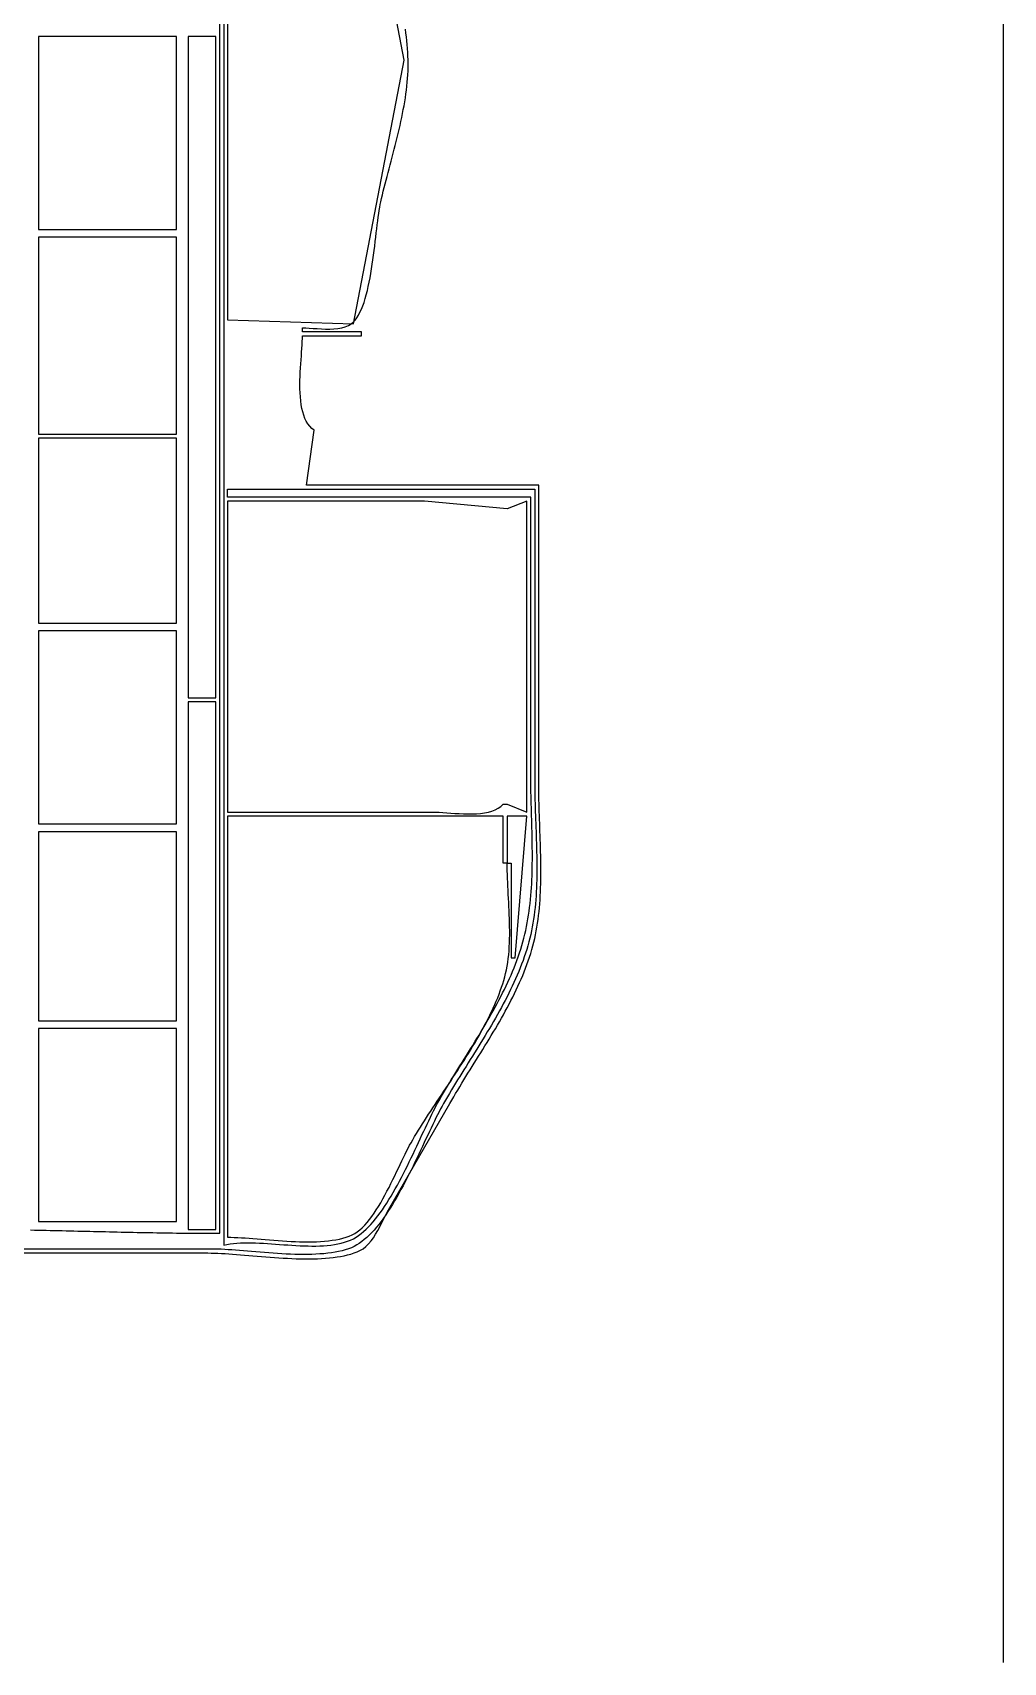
# Model space of a CAD drawing. Header units: metres. Extents: x 134 to 749, y 125 to 1181.
# Drawn here: x 502.5 to 749, y 125 to 539 of the extents above; entities that cross this region are included whole.
import ezdxf

# ---------------------------------------------------------------- set-up
doc = ezdxf.new("R2010")
doc.units = ezdxf.units.M

msp = doc.modelspace()

# ---------------------------------------------------------------- linework, layer by layer
for p, q in [((550, 234), (550, 1122)), ((551, 1125), (551, 231)), ((749, 315), (749, 969)), ((552, 599), (552, 466)), ((596.821, 532), (584, 599)), ((597.2803, 538.868), (597.1624, 539.8435)), ((597.3892, 537.8917), (597.2803, 538.868)), ((504, 538), (504, 489)), ((539, 538), (504, 538)), ((539, 489), (539, 538)), ((542, 538), (542, 370)), ((549, 538), (542, 538)), ((549, 370), (549, 538)), ((597.4889, 536.9148), (597.3892, 537.8917)), ((597.5792, 535.9372), (597.4889, 536.9148)), ((597.6597, 534.9589), (597.5792, 535.9372)), ((597.7301, 533.9798), (597.6597, 534.9589)), ((584, 465), (596.821, 532)), ((597.7901, 533), (597.7301, 533.9798)), ((597.8295, 532.0815), (597.7901, 533)), ((597.8167, 529.2672), (597.842, 530.2145)), ((597.8465, 531.1528), (597.8295, 532.0815)), ((597.842, 530.2145), (597.8465, 531.1528)), ((597.5262, 525.4), (597.6255, 526.3773)), ((597.6255, 526.3773), (597.7076, 527.348)), ((597.7076, 527.348), (597.7716, 528.3115)), ((597.7716, 528.3115), (597.8167, 529.2672)), ((596.9745, 521.4369), (597.1339, 522.4346)), ((597.1339, 522.4346), (597.2795, 523.428)), ((597.2795, 523.428), (597.4106, 524.4167)), ((597.4106, 524.4167), (597.5262, 525.4)), ((596.2175, 517.4163), (596.4229, 518.4247)), ((596.4229, 518.4247), (596.6182, 519.4314)), ((596.6182, 519.4314), (596.8023, 520.4356)), ((596.8023, 520.4356), (596.9745, 521.4369)), ((595.0676, 512.3686), (595.311, 513.3769)), ((595.311, 513.3769), (595.5486, 514.3864)), ((595.5486, 514.3864), (595.7794, 515.3966)), ((595.7794, 515.3966), (596.0027, 516.4067)), ((596.0027, 516.4067), (596.2175, 517.4163)), ((594.0529, 508.3599), (594.3109, 509.3572)), ((594.3109, 509.3572), (594.5667, 510.3582)), ((594.5667, 510.3582), (594.8192, 511.3622)), ((594.8192, 511.3622), (595.0676, 512.3686)), ((593.0145, 504.419), (593.2732, 505.3958)), ((593.2732, 505.3958), (593.5331, 506.3786)), ((593.5331, 506.3786), (593.7933, 507.3668)), ((593.7933, 507.3668), (594.0529, 508.3599)), ((592.0083, 500.5846), (592.2538, 501.5311)), ((592.2538, 501.5311), (592.5039, 502.4861)), ((592.5039, 502.4861), (592.7577, 503.4489)), ((592.7577, 503.4489), (593.0145, 504.419)), ((590.8811, 496), (591.0903, 496.8951)), ((591.0903, 496.8951), (591.3085, 497.8018)), ((591.3085, 497.8018), (591.5348, 498.7193)), ((591.5348, 498.7193), (591.7684, 499.6471)), ((591.7684, 499.6471), (592.0083, 500.5846)), ((590.2356, 492.1149), (590.3576, 493.0082)), ((590.3576, 493.0082), (590.4821, 493.8481)), ((590.4821, 493.8481), (590.6101, 494.6299)), ((590.6101, 494.6299), (590.7427, 495.3488)), ((590.7427, 495.3488), (590.8811, 496)), ((504, 489), (539, 489)), ((589.7501, 488.1056), (589.8732, 489.1638)), ((589.8732, 489.1638), (589.9944, 490.1879)), ((589.9944, 490.1879), (590.1149, 491.1733)), ((590.1149, 491.1733), (590.2356, 492.1149)), ((504, 487), (504, 437)), ((539, 487), (504, 487)), ((539, 437), (539, 487)), ((589.217, 483.629), (589.3585, 484.7751)), ((589.3585, 484.7751), (589.4938, 485.9064)), ((589.4938, 485.9064), (589.624, 487.0182)), ((589.624, 487.0182), (589.7501, 488.1056)), ((588.7443, 480.1503), (588.911, 481.3118)), ((588.911, 481.3118), (589.0682, 482.4729)), ((589.0682, 482.4729), (589.217, 483.629)), ((587.961, 475.5979), (588.1765, 476.7124)), ((588.1765, 476.7124), (588.3781, 477.8458)), ((588.3781, 477.8458), (588.567, 478.9934)), ((588.567, 478.9934), (588.7443, 480.1503)), ((586.9396, 471.426), (587.2211, 472.4165)), ((587.2211, 472.4165), (587.4844, 473.4451)), ((587.4844, 473.4451), (587.7307, 474.5072)), ((587.7307, 474.5072), (587.961, 475.5979)), ((585.2221, 467.216), (585.6106, 467.943)), ((585.6106, 467.943), (585.9755, 468.7323)), ((585.9755, 468.7323), (586.3179, 469.5792)), ((586.3179, 469.5792), (586.6389, 470.4787)), ((586.6389, 470.4787), (586.9396, 471.426)), ((552, 466), (584, 465)), ((571, 463), (571, 464)), ((571, 464), (571.8335, 463.9815)), ((571.8335, 463.9815), (572.7471, 463.9342)), ((572.7471, 463.9342), (573.7245, 463.8704)), ((573.7245, 463.8704), (574.7493, 463.8024)), ((574.7493, 463.8024), (575.8052, 463.7425)), ((575.8052, 463.7425), (576.8758, 463.7029)), ((576.8758, 463.7029), (577.9448, 463.696)), ((577.9448, 463.696), (578.996, 463.7339)), ((578.996, 463.7339), (580.0128, 463.8291)), ((580.0128, 463.8291), (580.9791, 463.9938)), ((580.9791, 463.9938), (581.8785, 464.2403)), ((581.8785, 464.2403), (582.6946, 464.5808)), ((582.6946, 464.5808), (583.4112, 465.0277)), ((583.4112, 465.0277), (583.9046, 465.4572)), ((583.9046, 465.4572), (584.3703, 465.9683)), ((584.3703, 465.9683), (584.8091, 466.5562)), ((584.8091, 466.5562), (585.2221, 467.216)), ((570.8587, 458.7729), (570.9154, 459.657)), ((570.9154, 459.657), (570.9601, 460.4933)), ((570.9601, 460.4933), (570.9894, 461.2761)), ((570.9894, 461.2761), (571, 462)), ((586, 463), (571, 463)), ((571, 462), (586, 462)), ((586, 462), (586, 463)), ((570.5791, 454.8683), (570.6501, 455.8885)), ((570.6501, 455.8885), (570.7227, 456.883)), ((570.7227, 456.883), (570.7933, 457.8463)), ((570.7933, 457.8463), (570.8587, 458.7729)), ((570.3771, 450.6419), (570.4085, 451.7092)), ((570.4085, 451.7092), (570.4549, 452.7731)), ((570.4549, 452.7731), (570.5129, 453.828)), ((570.5129, 453.828), (570.5791, 454.8683)), ((570.3641, 449.5768), (570.3771, 450.6419)), ((570.3728, 448.5193), (570.3641, 449.5768)), ((570.4066, 447.475), (570.3728, 448.5193)), ((570.4689, 446.4496), (570.4066, 447.475)), ((570.563, 445.4485), (570.4689, 446.4496)), ((570.6924, 444.4773), (570.563, 445.4485)), ((570.8605, 443.5416), (570.6924, 444.4773)), ((571.0705, 442.6469), (570.8605, 443.5416)), ((571.3259, 441.7988), (571.0705, 442.6469)), ((571.63, 441.0029), (571.3259, 441.7988)), ((571.9862, 440.2646), (571.63, 441.0029)), ((572.398, 439.5897), (571.9862, 440.2646)), ((572.8686, 438.9835), (572.398, 439.5897)), ((573.4015, 438.4518), (572.8686, 438.9835)), ((504, 437), (539, 437)), ((504, 436), (504, 389)), ((539, 436), (504, 436)), ((539, 389), (539, 436)), ((572, 424), (574, 438)), ((574, 438), (573.4015, 438.4518)), ((552, 421), (552, 423)), ((552, 423), (630, 423)), ((631, 424), (572, 424)), ((630, 423), (630, 348)), ((631, 348), (631, 424)), ((629, 421), (552, 421)), ((552, 420), (552, 341)), ((602, 420), (552, 420)), ((623, 418), (602, 420)), ((628, 420), (623, 418)), ((628, 341), (628, 420)), ((629, 350), (629, 421)), ((504, 389), (539, 389)), ((504, 387), (504, 338)), ((539, 387), (504, 387)), ((539, 338), (539, 387)), ((542, 370), (549, 370)), ((542, 369), (542, 235)), ((549, 369), (542, 369)), ((549, 235), (549, 369)), ((629.0027, 349.0197), (629, 350)), ((629.0106, 348.0355), (629.0027, 349.0197)), ((629.0231, 347.0474), (629.0106, 348.0355)), ((630, 348), (630.0034, 347.0302)), ((631.0034, 347.0317), (631, 348)), ((629.0396, 346.0557), (629.0231, 347.0474)), ((629.0596, 345.0606), (629.0396, 346.0557)), ((629.0824, 344.0625), (629.0596, 345.0606)), ((629.1075, 343.0614), (629.0824, 344.0625)), ((630.0034, 347.0302), (630.0132, 346.0545)), ((630.0132, 346.0545), (630.0289, 345.0731)), ((630.0289, 345.0731), (630.0495, 344.0865)), ((630.0495, 344.0865), (630.0746, 343.0949)), ((631.0132, 346.0574), (631.0034, 347.0317)), ((631.0287, 345.0774), (631.0132, 346.0574)), ((631.0493, 344.092), (631.0287, 345.0774)), ((631.0744, 343.1015), (631.0493, 344.092)), ((552, 341), (604, 341)), ((552, 340), (552, 233)), ((622, 340), (552, 340)), ((604, 341), (604.812, 340.9853)), ((604.812, 340.9853), (605.6939, 340.9458)), ((605.6939, 340.9458), (606.6362, 340.8882)), ((606.6362, 340.8882), (607.6289, 340.8193)), ((607.6289, 340.8193), (608.6626, 340.7457)), ((608.6626, 340.7457), (609.7274, 340.6742)), ((609.7274, 340.6742), (610.8137, 340.6116)), ((610.8137, 340.6116), (611.9119, 340.5645)), ((611.9119, 340.5645), (613.0122, 340.5397)), ((613.0122, 340.5397), (614.1048, 340.544)), ((614.1048, 340.544), (615.1803, 340.584)), ((615.1803, 340.584), (616.2288, 340.6665)), ((616.2288, 340.6665), (617.2406, 340.7983)), ((617.2406, 340.7983), (618.2062, 340.986)), ((618.2062, 340.986), (619.1157, 341.2365)), ((619.1157, 341.2365), (619.9595, 341.5564)), ((619.9595, 341.5564), (620.728, 341.9524)), ((620.728, 341.9524), (621.4113, 342.4314)), ((621.4113, 342.4314), (622, 343)), ((622, 343), (623, 343)), ((622, 328), (622, 340)), ((623, 343), (628, 341)), ((628, 340), (623, 340)), ((623, 340), (623, 328)), ((625, 304), (628, 340)), ((629.1343, 342.0577), (629.1075, 343.0614)), ((629.1622, 341.0516), (629.1343, 342.0577)), ((629.1908, 340.0434), (629.1622, 341.0516)), ((629.2193, 339.0332), (629.1908, 340.0434)), ((630.0746, 343.0949), (630.1035, 342.0988)), ((630.1035, 342.0988), (630.1354, 341.0984)), ((630.1354, 341.0984), (630.1696, 340.0941)), ((630.1696, 340.0941), (630.2057, 339.0863)), ((631.1033, 342.1064), (631.0744, 343.1015)), ((631.1354, 341.1069), (631.1033, 342.1064)), ((631.17, 340.1034), (631.1354, 341.1069)), ((631.2065, 339.0963), (631.17, 340.1034)), ((504, 338), (539, 338)), ((504, 336), (504, 288)), ((539, 336), (504, 336)), ((539, 288), (539, 336)), ((629.2473, 338.0213), (629.2193, 339.0332)), ((629.2741, 337.0079), (629.2473, 338.0213)), ((629.2992, 335.9933), (629.2741, 337.0079)), ((629.322, 334.9777), (629.2992, 335.9933)), ((630.2057, 339.0863), (630.2427, 338.0753)), ((630.2427, 338.0753), (630.2802, 337.0614)), ((630.2802, 337.0614), (630.3173, 336.0451)), ((630.3173, 336.0451), (630.3535, 335.0266)), ((631.2442, 338.0858), (631.2065, 339.0963)), ((631.2825, 337.0724), (631.2442, 338.0858)), ((631.3207, 336.0564), (631.2825, 337.0724)), ((631.3583, 335.0381), (631.3207, 336.0564)), ((629.342, 333.9614), (629.322, 334.9777)), ((629.3586, 332.9445), (629.342, 333.9614)), ((629.3711, 331.9274), (629.3586, 332.9445)), ((629.3791, 330.9102), (629.3711, 331.9274)), ((630.3535, 335.0266), (630.388, 334.0064)), ((630.388, 334.0064), (630.4202, 332.9847)), ((630.4202, 332.9847), (630.4495, 331.9619)), ((630.4495, 331.9619), (630.4751, 330.9384)), ((631.3945, 334.0178), (631.3583, 335.0381)), ((631.4287, 332.996), (631.3945, 334.0178)), ((631.4603, 331.9729), (631.4287, 332.996)), ((631.4886, 330.949), (631.4603, 331.9729)), ((623, 328), (622, 328)), ((623.0061, 327.0527), (623, 328)), ((623, 328), (624, 328)), ((624, 328), (624, 304)), ((629.3539, 326.8458), (629.3699, 327.8608)), ((629.3699, 327.8608), (629.379, 328.8767)), ((629.379, 328.8767), (629.3819, 329.8932)), ((629.3819, 329.8932), (629.3791, 330.9102)), ((630.4751, 330.9384), (630.4963, 329.9145)), ((630.4963, 329.9145), (630.5126, 328.8906)), ((630.5126, 328.8906), (630.5232, 327.867)), ((630.5232, 327.867), (630.5275, 326.8441)), ((631.513, 329.9244), (631.4886, 330.949)), ((631.5328, 328.8997), (631.513, 329.9244)), ((631.5474, 327.8751), (631.5328, 328.8997)), ((631.5562, 326.851), (631.5474, 327.8751)), ((623.0234, 326.0918), (623.0061, 327.0527)), ((623.0506, 325.1186), (623.0234, 326.0918)), ((623.086, 324.1341), (623.0506, 325.1186)), ((623.1283, 323.1394), (623.086, 324.1341)), ((623.1759, 322.1355), (623.1283, 323.1394)), ((629.2097, 322.7996), (629.2589, 323.8086)), ((629.2589, 323.8086), (629.2989, 324.8195)), ((629.2989, 324.8195), (629.3304, 325.8319)), ((629.3304, 325.8319), (629.3539, 326.8458)), ((630.4955, 323.7827), (630.4677, 322.7659)), ((630.5143, 324.8016), (630.4955, 323.7827)), ((630.5247, 325.8221), (630.5143, 324.8016)), ((630.5275, 326.8441), (630.5247, 325.8221)), ((631.5199, 322.7662), (631.541, 323.7849)), ((631.541, 323.7849), (631.5536, 324.8056)), ((631.5536, 324.8056), (631.5585, 325.8277)), ((631.5585, 325.8277), (631.5562, 326.851)), ((623.2273, 321.1238), (623.1759, 322.1355)), ((623.2812, 320.1051), (623.2273, 321.1238)), ((623.3359, 319.0807), (623.2812, 320.1051)), ((623.3901, 318.0516), (623.3359, 319.0807)), ((628.8066, 317.7905), (628.9101, 318.7867)), ((628.9101, 318.7867), (629.0016, 319.786)), ((629.0016, 319.786), (629.0817, 320.788)), ((629.0817, 320.788), (629.1508, 321.7926)), ((629.1508, 321.7926), (629.2097, 322.7996)), ((630.3234, 319.7315), (630.2528, 318.7264)), ((630.3824, 320.74), (630.3234, 319.7315)), ((630.4302, 321.7516), (630.3824, 320.74)), ((630.4677, 322.7659), (630.4302, 321.7516)), ((631.3384, 318.7166), (631.3996, 319.7245)), ((631.3996, 319.7245), (631.4499, 320.7356)), ((631.4499, 320.7356), (631.4897, 321.7496)), ((631.4897, 321.7496), (631.5199, 322.7662)), ((623.4422, 317.0191), (623.3901, 318.0516)), ((623.4908, 315.984), (623.4422, 317.0191)), ((623.5344, 314.9477), (623.4908, 315.984)), ((623.5715, 313.9112), (623.5344, 314.9477)), ((628.2612, 313.8407), (628.4184, 314.8224)), ((628.4184, 314.8224), (628.5614, 315.8081)), ((628.5614, 315.8081), (628.6906, 316.7976)), ((628.6906, 316.7976), (628.8066, 317.7905)), ((629.8397, 314.748), (629.7005, 313.7655)), ((629.9639, 315.7357), (629.8397, 314.748)), ((630.0737, 316.7282), (629.9639, 315.7357)), ((630.1698, 317.7252), (630.0737, 316.7282)), ((630.2528, 318.7264), (630.1698, 317.7252)), ((630.8446, 313.7378), (630.9705, 314.7244)), ((630.9705, 314.7244), (631.0822, 315.7159)), ((631.0822, 315.7159), (631.1803, 316.712)), ((631.1803, 316.712), (631.2655, 317.7123)), ((631.2655, 317.7123), (631.3384, 318.7166)), ((749, 125), (749, 315)), ((623.6006, 312.8756), (623.5715, 313.9112)), ((623.6203, 311.842), (623.6006, 312.8756)), ((623.629, 310.8115), (623.6203, 311.842)), ((623.6254, 309.7852), (623.629, 310.8115)), ((627.4779, 309.9582), (627.698, 310.9217)), ((627.698, 310.9217), (627.9016, 311.8901)), ((627.9016, 311.8901), (628.0891, 312.8632)), ((628.0891, 312.8632), (628.2612, 313.8407)), ((629.1855, 310.853), (628.9792, 309.8949)), ((629.374, 311.8177), (629.1855, 310.853)), ((629.5455, 312.7886), (629.374, 311.8177)), ((629.7005, 313.7655), (629.5455, 312.7886)), ((630.1858, 309.8482), (630.3751, 310.8115)), ((630.3751, 310.8115), (630.5475, 311.781)), ((630.5475, 311.781), (630.7038, 312.7566)), ((630.7038, 312.7566), (630.8446, 313.7378)), ((623.4572, 305.7448), (623.5253, 306.743)), ((623.5253, 306.743), (623.575, 307.7499)), ((623.575, 307.7499), (623.6079, 308.7643)), ((623.6079, 308.7643), (623.6254, 309.7852)), ((626.4226, 306.1452), (626.7124, 307.093)), ((626.7124, 307.093), (626.9852, 308.0445)), ((626.9852, 308.0445), (627.2407, 309)), ((627.2407, 309), (627.4779, 309.9582)), ((628.2449, 307.0493), (627.9617, 306.1021)), ((628.5108, 308), (628.2449, 307.0493)), ((628.7546, 308.9438), (628.5108, 308)), ((628.9792, 309.8949), (628.7546, 308.9438)), ((629.2455, 306.0515), (629.5108, 307)), ((629.5108, 307), (629.7543, 307.9421)), ((629.7543, 307.9421), (629.9791, 308.8916)), ((629.9791, 308.8916), (630.1858, 309.8482)), ((622.9724, 301.861), (623.1285, 302.8134)), ((623.1285, 302.8134), (623.2603, 303.7789)), ((623.2603, 303.7789), (623.3694, 304.7564)), ((623.3694, 304.7564), (623.4572, 305.7448)), ((624, 304), (625, 304)), ((624.7392, 301.4603), (625.1053, 302.3902)), ((625.1053, 302.3902), (625.4572, 303.3237)), ((625.4572, 303.3237), (625.7944, 304.2606)), ((625.7944, 304.2606), (626.1164, 305.2011)), ((626.1164, 305.2011), (626.4226, 306.1452)), ((626.6655, 302.3463), (626.3036, 301.4153)), ((627.0129, 303.2804), (626.6655, 302.3463)), ((627.3451, 304.2177), (627.0129, 303.2804)), ((627.6615, 305.1582), (627.3451, 304.2177)), ((627.9617, 306.1021), (627.6615, 305.1582)), ((627.6671, 301.3605), (628.0144, 302.292)), ((628.0144, 302.292), (628.3465, 303.2268)), ((628.3465, 303.2268), (628.6627, 304.165)), ((628.6627, 304.165), (628.9626, 305.1065)), ((628.9626, 305.1065), (629.2455, 306.0515)), ((621.8452, 297.3763), (622.1123, 298.253)), ((622.1123, 298.253), (622.3581, 299.1276)), ((622.3581, 299.1276), (622.5818, 300)), ((622.5817, 300), (622.7906, 300.9228)), ((622.7906, 300.9228), (622.9724, 301.861)), ((623.1447, 297.7733), (623.5618, 298.6902)), ((623.5618, 298.6902), (623.9669, 299.6103)), ((623.9669, 299.6103), (624.3596, 300.5336)), ((624.3596, 300.5336), (624.7392, 301.4603)), ((625.1357, 298.6408), (624.721, 297.7219)), ((625.5381, 299.5627), (625.1357, 298.6408)), ((625.9276, 300.4875), (625.5381, 299.5627)), ((626.3036, 301.4153), (625.9276, 300.4875)), ((626.1369, 297.6658), (626.5394, 298.5849)), ((626.5394, 298.5849), (626.929, 299.5069)), ((626.929, 299.5069), (627.3051, 300.4321)), ((627.3051, 300.4321), (627.6671, 301.3605)), ((620.5779, 293.8522), (620.9231, 294.7355)), ((620.9003, 293.2337), (621.3685, 294.1358)), ((620.9231, 294.7355), (621.2499, 295.6174)), ((621.2499, 295.6174), (621.5575, 296.4977)), ((621.3685, 294.1358), (621.8277, 295.0408)), ((621.5575, 296.4977), (621.8452, 297.3763)), ((621.8277, 295.0408), (622.2771, 295.9486)), ((622.2771, 295.9486), (622.7163, 296.8594)), ((622.9501, 294.0747), (622.4823, 293.1697)), ((622.7163, 296.8594), (623.1447, 297.7733)), ((623.4085, 294.9824), (622.9501, 294.0747)), ((623.8568, 295.8928), (623.4085, 294.9824)), ((624.2945, 296.8059), (623.8568, 295.8928)), ((623.9509, 293.1146), (624.4093, 294.0192)), ((624.721, 297.7219), (624.2945, 296.8059)), ((624.4093, 294.0192), (624.8577, 294.9266)), ((624.8577, 294.9266), (625.2955, 295.8368)), ((625.2955, 295.8368), (625.7221, 296.7498)), ((625.7221, 296.7498), (626.1369, 297.6658)), ((618.6006, 289.4211), (619.0271, 290.3087)), ((618.947, 289.6521), (619.4462, 290.5436)), ((619.0271, 290.3087), (619.4388, 291.1958)), ((619.4388, 291.1958), (619.835, 292.0822)), ((619.4462, 290.5436), (619.9386, 291.4376)), ((619.835, 292.0822), (620.215, 292.9677)), ((619.9386, 291.4376), (620.4234, 292.3343)), ((620.215, 292.9677), (620.5779, 293.8522)), ((620.4234, 292.3343), (620.9003, 293.2337)), ((621.0274, 290.4702), (620.5272, 289.5753)), ((621.5203, 291.3675), (621.0274, 290.4702)), ((622.0055, 292.2673), (621.5203, 291.3675)), ((622.4823, 293.1697), (622.0055, 292.2673)), ((622.0288, 289.5231), (622.5214, 290.4171)), ((622.5214, 290.4171), (623.0064, 291.3136)), ((623.0064, 291.3136), (623.4831, 292.2128)), ((623.4831, 292.2128), (623.9509, 293.1146)), ((504, 288), (539, 288)), ((504, 286), (504, 237)), ((539, 286), (504, 286)), ((539, 237), (539, 286)), ((616.271, 284.981), (616.7607, 285.8687)), ((616.3668, 285.2306), (616.8922, 286.1104)), ((616.7607, 285.8687), (617.2393, 286.7567)), ((616.8922, 286.1104), (617.4135, 286.9923)), ((617.2393, 286.7567), (617.7059, 287.6449)), ((617.4135, 286.9923), (617.9301, 287.8765)), ((617.7059, 287.6449), (618.1599, 288.5331)), ((617.9301, 287.8765), (618.4415, 288.7631)), ((618.4657, 286.0195), (617.938, 285.1362)), ((618.1599, 288.5331), (618.6006, 289.4211)), ((618.4415, 288.7631), (618.947, 289.6521)), ((618.9891, 286.9051), (618.4657, 286.0195)), ((619.5075, 287.7928), (618.9891, 286.9051)), ((619.4704, 285.0896), (619.9928, 285.9716)), ((620.0204, 288.6829), (619.5075, 287.7928)), ((619.9928, 285.9716), (620.5104, 286.8559)), ((620.5272, 289.5753), (620.0204, 288.6829)), ((620.5104, 286.8559), (621.0227, 287.7426)), ((621.0227, 287.7426), (621.529, 288.6316)), ((621.529, 288.6316), (622.0288, 289.5231)), ((613.6975, 280.8631), (614.2352, 281.7327)), ((614.2146, 281.437), (614.7419, 282.3217)), ((614.2352, 281.7327), (614.7715, 282.6042)), ((614.7419, 282.3217), (615.2608, 283.2073)), ((614.7715, 282.6042), (615.3059, 283.4776)), ((615.7946, 281.6238), (615.2534, 280.7506)), ((615.2608, 283.2073), (615.7708, 284.0938)), ((615.3059, 283.4776), (615.8379, 284.3531)), ((615.7708, 284.0938), (616.271, 284.981)), ((616.3342, 282.4988), (615.7946, 281.6238)), ((615.8379, 284.3531), (616.3668, 285.2306)), ((616.8716, 283.3759), (616.3342, 282.4988)), ((616.8067, 280.7121), (617.3444, 281.5834)), ((617.4064, 284.255), (616.8716, 283.3759)), ((617.3444, 281.5834), (617.8801, 282.4568)), ((617.938, 285.1362), (617.4064, 284.255)), ((617.8801, 282.4568), (618.4135, 283.3323)), ((618.4135, 283.3323), (618.9437, 284.2099)), ((618.9437, 284.2099), (619.4704, 285.0896)), ((611.0086, 276.5411), (611.5446, 277.4022)), ((611.4794, 277.0352), (612.0372, 277.9121)), ((611.5446, 277.4022), (612.0821, 278.2649)), ((612.0372, 277.9121), (612.5904, 278.791)), ((612.0821, 278.2649), (612.6204, 279.1293)), ((612.5904, 278.791), (613.1381, 279.6715)), ((612.6204, 279.1293), (613.1591, 279.9953)), ((613.6265, 278.1423), (613.0849, 277.2763)), ((613.1381, 279.6715), (613.6798, 280.5536)), ((613.1591, 279.9953), (613.6975, 280.8631)), ((614.1688, 279.0099), (613.6265, 278.1423)), ((613.6798, 280.5536), (614.2146, 281.437)), ((614.7113, 279.8794), (614.1688, 279.0099)), ((614.6487, 277.2457), (615.1882, 278.1095)), ((615.2534, 280.7506), (614.7113, 279.8794)), ((615.1882, 278.1095), (615.728, 278.9752)), ((615.728, 278.9752), (616.2677, 279.8427)), ((616.2677, 279.8427), (616.8067, 280.7121)), ((608.6458, 272.6847), (609.216, 273.5496)), ((608.8901, 273.1105), (609.4148, 273.9662)), ((609.216, 273.5496), (609.7852, 274.4173)), ((609.4148, 273.9662), (609.9431, 274.8231)), ((609.7852, 274.4173), (610.3527, 275.2876)), ((609.9431, 274.8231), (610.4746, 275.6814)), ((610.3527, 275.2876), (610.9177, 276.1603)), ((610.9371, 273.8287), (610.4077, 272.9706)), ((610.4746, 275.6814), (611.0086, 276.5411)), ((610.9177, 276.1603), (611.4794, 277.0352)), ((611.4701, 274.6883), (610.9371, 273.8287)), ((612.0061, 275.5494), (611.4701, 274.6883)), ((611.9785, 272.9515), (612.5071, 273.8072)), ((612.5446, 276.412), (612.0061, 275.5494)), ((612.5071, 273.8072), (613.0389, 274.6644)), ((613.0849, 277.2763), (612.5446, 276.412)), ((613.0389, 274.6644), (613.5736, 275.5231)), ((613.5736, 275.5231), (614.1104, 276.3836)), ((614.1104, 276.3836), (614.6487, 277.2457)), ((605.8044, 268.407), (606.3689, 269.2556)), ((606.3412, 268.8493), (606.8392, 269.6995)), ((606.3689, 269.2556), (606.9361, 270.1079)), ((606.8392, 269.6995), (607.3437, 270.5507)), ((606.9361, 270.1079), (607.5051, 270.9636)), ((607.3437, 270.5507), (607.854, 271.4029)), ((607.5051, 270.9636), (608.0752, 271.8226)), ((608.3371, 269.5515), (607.834, 268.6999)), ((607.854, 271.4029), (608.3697, 272.2561)), ((608.0752, 271.8226), (608.6458, 272.6847)), ((608.8465, 270.4044), (608.3371, 269.5515)), ((608.3697, 272.2561), (608.8901, 273.1105)), ((609.3618, 271.2584), (608.8465, 270.4044)), ((609.8824, 272.1138), (609.3618, 271.2584)), ((609.4063, 268.6941), (609.9094, 269.543)), ((610.4077, 272.9706), (609.8824, 272.1138)), ((609.9094, 269.543), (610.4188, 270.3931)), ((610.4188, 270.3931), (610.9338, 271.2445)), ((610.9338, 271.2445), (611.4539, 272.0973)), ((611.4539, 272.0973), (611.9785, 272.9515)), ((592.8495, 240), (608.4213, 267)), ((603.0458, 264.2236), (603.5865, 265.0517)), ((603.5865, 265.0517), (604.1335, 265.8843)), ((603.8929, 264.2902), (604.2956, 265.0939)), ((604.1335, 265.8843), (604.6859, 266.7211)), ((604.2956, 265.0939), (604.6926, 265.8689)), ((604.6859, 266.7211), (605.2431, 267.5621)), ((604.6926, 265.8689), (605.084, 266.6129)), ((605.084, 266.6129), (605.4699, 267.3239)), ((605.2431, 267.5621), (605.8044, 268.407)), ((605.4699, 267.3239), (605.8503, 268)), ((606.0942, 265.6264), (605.7063, 264.8869)), ((605.8503, 268), (606.3412, 268.8493)), ((606.4753, 266.3315), (606.0942, 265.6264)), ((606.8495, 267), (606.4753, 266.3315)), ((607.338, 267.8494), (606.8495, 267)), ((607.834, 268.6999), (607.338, 267.8494)), ((608.4213, 267), (608.91, 267.8465)), ((608.91, 267.8465), (609.4063, 268.6941)), ((600.4608, 260.1561), (600.9596, 260.9593)), ((600.9596, 260.9593), (601.4682, 261.7678)), ((601.4682, 261.7678), (601.9859, 262.5815)), ((601.7933, 259.9103), (602.2249, 260.8276)), ((601.9859, 262.5815), (602.512, 263.4002)), ((602.2249, 260.8276), (602.6506, 261.7263)), ((602.512, 263.4002), (603.0458, 264.2236)), ((602.6506, 261.7263), (603.0704, 262.6043)), ((603.0704, 262.6043), (603.4845, 263.4596)), ((603.4845, 263.4596), (603.8929, 264.2902)), ((604.0866, 261.6257), (603.6647, 260.7451)), ((604.5017, 262.4822), (604.0866, 261.6257)), ((604.91, 263.3127), (604.5017, 262.4822)), ((605.3116, 264.1149), (604.91, 263.3127)), ((605.7063, 264.8869), (605.3116, 264.1149)), ((598.2196, 256.355), (598.5787, 257)), ((598.5787, 257), (599.0308, 257.7801)), ((599.0308, 257.7801), (599.4957, 258.5663)), ((599.4957, 258.5663), (599.9726, 259.3584)), ((599.9726, 259.3584), (600.4608, 260.1561)), ((600.0074, 256.0965), (600.4629, 257.0676)), ((600.4629, 257.0676), (600.9124, 258.0283)), ((600.9124, 258.0283), (601.3558, 258.9766)), ((601.3558, 258.9766), (601.7933, 259.9103)), ((601.91, 257.0241), (601.4546, 256.0547)), ((602.3587, 257.9799), (601.91, 257.0241)), ((602.8007, 258.9201), (602.3587, 257.9799)), ((603.2361, 259.8425), (602.8007, 258.9201)), ((603.6647, 260.7451), (603.2361, 259.8425)), ((596.2407, 252.387), (596.6605, 253.2631)), ((596.6605, 253.2631), (597.0685, 254.103)), ((597.0685, 254.103), (597.4644, 254.9015)), ((597.4644, 254.9015), (597.8482, 255.6538)), ((597.8482, 255.6538), (598.2196, 256.355)), ((598.1242, 252.1495), (598.6043, 253.1415)), ((598.6043, 253.1415), (599.0781, 254.1314)), ((599.0781, 254.1314), (599.5459, 255.1171)), ((599.5459, 255.1171), (600.0074, 256.0965)), ((600.0487, 253.0859), (599.5668, 252.0831)), ((600.5239, 254.0835), (600.0487, 253.0859)), ((600.9926, 255.0738), (600.5239, 254.0835)), ((601.4546, 256.0547), (600.9926, 255.0738)), ((593.9678, 247.6346), (594.445, 248.6181)), ((594.445, 248.6181), (594.9111, 249.59)), ((594.9111, 249.59), (595.3658, 250.5454)), ((595.3658, 250.5454), (595.809, 251.4794)), ((595.809, 251.4794), (596.2407, 252.387)), ((596.1407, 248.2006), (596.6461, 249.1808)), ((596.6461, 249.1808), (597.1451, 250.167)), ((597.1451, 250.167), (597.6378, 251.1573)), ((598.082, 249.0643), (597.574, 248.0615)), ((597.6378, 251.1573), (598.1242, 252.1495)), ((598.5834, 250.0702), (598.082, 249.0643)), ((599.0784, 251.0772), (598.5834, 250.0702)), ((599.5668, 252.0831), (599.0784, 251.0772)), ((591.9496, 243.6841), (592.4702, 244.6643)), ((592.4702, 244.6643), (592.9802, 245.6527)), ((592.9802, 245.6527), (593.4795, 246.6445)), ((593.4795, 246.6445), (593.9678, 247.6346)), ((593.5161, 243.4621), (594.0541, 244.3813)), ((594.0541, 244.3813), (594.5856, 245.3168)), ((594.5856, 245.3168), (595.1105, 246.2665)), ((595.1105, 246.2665), (595.6288, 247.2285)), ((596.0111, 245.093), (595.4773, 244.1237)), ((595.6288, 247.2285), (596.1407, 248.2006)), ((596.5385, 246.0738), (596.0111, 245.093)), ((597.0595, 247.064), (596.5385, 246.0738)), ((597.574, 248.0615), (597.0595, 247.064)), ((589.7633, 239.9451), (590.3251, 240.8427)), ((590.3251, 240.8427), (590.8769, 241.7683)), ((590.8769, 241.7683), (591.4184, 242.7171)), ((591.2967, 239.9896), (591.8617, 240.823)), ((591.4184, 242.7171), (591.9496, 243.6841)), ((591.8617, 240.823), (592.4199, 241.6809)), ((592.4199, 241.6809), (592.9713, 242.5613)), ((593.278, 240.4034), (592.7123, 239.523)), ((592.9713, 242.5613), (593.5161, 243.4621)), ((593.8374, 241.3058), (593.278, 240.4034)), ((594.3904, 242.228), (593.8374, 241.3058)), ((594.937, 243.168), (594.3904, 242.228)), ((595.4773, 244.1237), (594.937, 243.168)), ((504, 237), (539, 237)), ((586.1884, 235.4265), (586.8078, 236.0516)), ((586.8078, 236.0516), (587.4179, 236.7345)), ((587.4179, 236.7345), (588.0187, 237.4703)), ((587.7618, 235.619), (588.3684, 236.2622)), ((588.0187, 237.4703), (588.61, 238.2539)), ((588.3684, 236.2622), (588.968, 236.9422)), ((588.61, 238.2539), (589.1915, 239.0805)), ((588.968, 236.9422), (589.5606, 237.657)), ((589.1915, 239.0805), (589.7633, 239.9451)), ((589.5606, 237.657), (590.1462, 238.4045)), ((590.3864, 236.2629), (589.7893, 235.5237)), ((590.1462, 238.4045), (590.7249, 239.1827)), ((590.9773, 237.0345), (590.3864, 236.2629)), ((590.6249, 235.6364), (591.1034, 236.5782)), ((590.7249, 239.1827), (591.2967, 239.9896)), ((591.5619, 237.8365), (590.9773, 237.0345)), ((591.1034, 236.5782), (591.5613, 237.503)), ((591.5613, 237.503), (592.0025, 238.3933)), ((592.1402, 238.6667), (591.5619, 237.8365)), ((592.0025, 238.3933), (592.4306, 239.2315)), ((592.7123, 239.523), (592.1402, 238.6667)), ((592.4306, 239.2315), (592.8495, 240)), ((501.9534, 234.8382), (502.954, 234.8191)), ((502.954, 234.8191), (503.9548, 234.7994)), ((503.9548, 234.7994), (504.9556, 234.7792)), ((504.9556, 234.7792), (505.9566, 234.7585)), ((505.9566, 234.7585), (506.9577, 234.7373)), ((506.9577, 234.7373), (507.9588, 234.7158)), ((507.9588, 234.7158), (508.9601, 234.6939)), ((508.9601, 234.6939), (509.9614, 234.6716)), ((509.9614, 234.6716), (510.9628, 234.6491)), ((510.9628, 234.6491), (511.9642, 234.6263)), ((511.9642, 234.6263), (512.9657, 234.6034)), ((512.9657, 234.6034), (513.9673, 234.5803)), ((513.9673, 234.5803), (514.9689, 234.557)), ((514.9689, 234.557), (515.9705, 234.5338)), ((515.9705, 234.5338), (516.9722, 234.5104)), ((516.9722, 234.5104), (517.9739, 234.4871)), ((517.9739, 234.4871), (518.9756, 234.4639)), ((518.9756, 234.4639), (519.9773, 234.4407)), ((519.9773, 234.4407), (520.979, 234.4177)), ((520.979, 234.4177), (521.9807, 234.3949)), ((521.9807, 234.3949), (522.9824, 234.3723)), ((522.9824, 234.3723), (523.9841, 234.3499)), ((523.9841, 234.3499), (524.9858, 234.3279)), ((524.9858, 234.3279), (525.9874, 234.3062)), ((525.9874, 234.3062), (526.989, 234.2849)), ((526.989, 234.2849), (527.9906, 234.2641)), ((527.9906, 234.2641), (528.9921, 234.2437)), ((528.9921, 234.2437), (529.9935, 234.2238)), ((529.9935, 234.2238), (530.9949, 234.2045)), ((530.9949, 234.2045), (531.9962, 234.1858)), ((531.9962, 234.1858), (532.9974, 234.1678)), ((532.9974, 234.1678), (533.9986, 234.1504)), ((533.9986, 234.1504), (534.9996, 234.1338)), ((534.9996, 234.1338), (536.0006, 234.1179)), ((536.0006, 234.1179), (537.0014, 234.1028)), ((537.0014, 234.1028), (538.0022, 234.0886)), ((538.0022, 234.0886), (539.0028, 234.0753)), ((539.0028, 234.0753), (540.0033, 234.0629)), ((540.0033, 234.0629), (541.0037, 234.0515)), ((541.0037, 234.0515), (542.0039, 234.0411)), ((542, 235), (549, 235)), ((542.0039, 234.0411), (543.004, 234.0318)), ((543.004, 234.0318), (544.0039, 234.0236)), ((544.0039, 234.0236), (545.0037, 234.0166)), ((545.0037, 234.0166), (546.0033, 234.0107)), ((546.0033, 234.0107), (547.0027, 234.0061)), ((547.0027, 234.0061), (548.002, 234.0027)), ((548.002, 234.0027), (549.0011, 234.0006)), ((549.0011, 234.0006), (550, 234)), ((552, 233), (552.8227, 232.9915)), ((552.8227, 232.9915), (553.6821, 232.9673)), ((553.6821, 232.9673), (554.5754, 232.9291)), ((554.5754, 232.9291), (555.5002, 232.8786)), ((555.5002, 232.8786), (556.4537, 232.8176)), ((556.4537, 232.8176), (557.4335, 232.7479)), ((557.4335, 232.7479), (558.4369, 232.6712)), ((558.4369, 232.6712), (559.4614, 232.5893)), ((559.4614, 232.5893), (560.5043, 232.5039)), ((560.5043, 232.5039), (561.5631, 232.4167)), ((561.5631, 232.4167), (562.6351, 232.3295)), ((562.6351, 232.3295), (563.7178, 232.2441)), ((563.7178, 232.2441), (564.8086, 232.1622)), ((564.8086, 232.1622), (565.9049, 232.0856)), ((565.9049, 232.0856), (567.004, 232.016)), ((567.004, 232.016), (568.1035, 231.9552)), ((568.1035, 231.9552), (569.2007, 231.9049)), ((569.2007, 231.9049), (570.293, 231.8668)), ((570.293, 231.8668), (571.3778, 231.8428)), ((571.3778, 231.8428), (572.4525, 231.8345)), ((572.4525, 231.8345), (573.5146, 231.8438)), ((573.5146, 231.8438), (574.5615, 231.8724)), ((574.5615, 231.8724), (575.5905, 231.9219)), ((575.5905, 231.9219), (576.5991, 231.9943)), ((576.5991, 231.9943), (577.5846, 232.0912)), ((577.5846, 232.0912), (578.5446, 232.2143)), ((578.5446, 232.2143), (579.4763, 232.3655)), ((579.4763, 232.3655), (580.3772, 232.5465)), ((580.3772, 232.5465), (581.2447, 232.7591)), ((581.2447, 232.7591), (582.0763, 233.0049)), ((581.6572, 231.7066), (582.4479, 231.9735)), ((582.0763, 233.0049), (582.8693, 233.2857)), ((582.4479, 231.9735), (583.2067, 232.2811)), ((582.8693, 233.2857), (583.6211, 233.6034)), ((583.2067, 232.2811), (583.9317, 232.6318)), ((583.6211, 233.6033), (584.2761, 233.9476)), ((583.9317, 232.6318), (584.6211, 233.0277)), ((584.2761, 233.9476), (584.9224, 234.3696)), ((584.6211, 233.0277), (585.2637, 233.4558)), ((584.9224, 234.3696), (585.5599, 234.8642)), ((585.2637, 233.4558), (585.899, 233.9311)), ((586.0767, 231.8861), (585.4364, 231.4323)), ((585.5599, 234.8642), (586.1884, 235.4265)), ((585.899, 233.9311), (586.5271, 234.4514)), ((586.7108, 232.3869), (586.0767, 231.8861)), ((586.5271, 234.4514), (587.148, 235.0148)), ((587.3388, 232.9327), (586.7108, 232.3869)), ((587.148, 235.0148), (587.7618, 235.619)), ((587.9607, 233.5214), (587.3388, 232.9327)), ((587.7939, 231.2891), (588.431, 232.0517)), ((588.5765, 234.1508), (587.9607, 233.5214)), ((588.431, 232.0517), (589.0289, 232.8853)), ((589.186, 234.819), (588.5765, 234.1508)), ((589.0289, 232.8853), (589.5914, 233.7724)), ((589.7893, 235.5237), (589.186, 234.819)), ((589.5914, 233.7724), (590.1221, 234.6953)), ((590.1221, 234.6953), (590.6249, 235.6364)), ((451, 229), (547, 229)), ((548, 230), (452, 230)), ((547, 229), (547.8052, 228.9928)), ((547.8052, 228.9928), (548.6435, 228.9721)), ((548.7563, 229.9925), (548, 230)), ((548.6435, 228.9721), (549.513, 228.939)), ((549.5521, 229.971), (548.7563, 229.9925)), ((549.513, 228.939), (550.4117, 228.8948)), ((550.385, 229.9367), (549.5521, 229.971)), ((551.2527, 229.8911), (550.385, 229.9367)), ((550.4117, 228.8948), (551.3378, 228.8407)), ((551, 231), (551.7984, 231.1694)), ((552.1528, 229.8353), (551.2527, 229.8911)), ((551.3378, 228.8407), (552.2894, 228.7778)), ((551.7984, 231.1694), (552.6262, 231.3066)), ((553.083, 229.7709), (552.1528, 229.8353)), ((552.2894, 228.7778), (553.2646, 228.7073)), ((552.6262, 231.3066), (553.4817, 231.4137)), ((554.041, 229.699), (553.083, 229.7709)), ((553.2646, 228.7073), (554.2614, 228.6304)), ((553.4817, 231.4137), (554.3627, 231.493)), ((555.0245, 229.621), (554.041, 229.699)), ((554.2614, 228.6304), (555.2781, 228.5484)), ((554.3627, 231.493), (555.2675, 231.5469)), ((556.0311, 229.5382), (555.0245, 229.621)), ((555.2675, 231.5469), (556.194, 231.5775)), ((555.2781, 228.5484), (556.3127, 228.4624)), ((557.0584, 229.452), (556.0311, 229.5382)), ((556.194, 231.5775), (557.1405, 231.5872)), ((556.3127, 228.4624), (557.3633, 228.3736)), ((558.1042, 229.3637), (557.0584, 229.452)), ((557.1405, 231.5872), (558.1049, 231.5783)), ((557.3633, 228.3736), (558.428, 228.2832)), ((559.1661, 229.2746), (558.1042, 229.3637)), ((558.1049, 231.5783), (559.0854, 231.553)), ((558.428, 228.2832), (559.505, 228.1924)), ((559.0854, 231.553), (560.0799, 231.5136)), ((560.2418, 229.1861), (559.1661, 229.2746)), ((559.505, 228.1924), (560.5924, 228.1024)), ((560.0799, 231.5136), (561.0867, 231.4625)), ((561.3289, 229.0994), (560.2418, 229.1861)), ((560.5924, 228.1024), (561.6882, 228.0144)), ((561.0867, 231.4625), (562.1038, 231.4018)), ((562.4252, 229.0159), (561.3289, 229.0994)), ((561.6882, 228.0144), (562.7906, 227.9296)), ((562.1038, 231.4018), (563.1293, 231.3339)), ((563.5282, 228.9369), (562.4252, 229.0159)), ((562.7906, 227.9296), (563.8976, 227.8491)), ((563.1293, 231.3339), (564.1613, 231.2611)), ((564.6357, 228.8637), (563.5282, 228.9369)), ((563.8976, 227.8491), (565.0075, 227.7742)), ((564.1613, 231.2611), (565.1978, 231.1856)), ((565.7453, 228.7978), (564.6357, 228.8637)), ((565.0075, 227.7742), (566.1182, 227.7061)), ((565.1978, 231.1856), (566.2369, 231.1097)), ((566.8547, 228.7403), (565.7453, 228.7978)), ((566.1182, 227.7061), (567.228, 227.6459)), ((566.2369, 231.1097), (567.2768, 231.0357)), ((567.9615, 228.6927), (566.8547, 228.7403)), ((567.2768, 231.0357), (568.3154, 230.9659)), ((569.0635, 228.6562), (567.9615, 228.6927)), ((568.3154, 230.9659), (569.3509, 230.9026)), ((570.1582, 228.6322), (569.0635, 228.6562)), ((569.3509, 230.9026), (570.3814, 230.848)), ((571.2434, 228.622), (570.1582, 228.6322)), ((570.3814, 230.848), (571.405, 230.8045)), ((572.3168, 228.6269), (571.2434, 228.622)), ((571.405, 230.8045), (572.4197, 230.7742)), ((573.3759, 228.6483), (572.3168, 228.6269)), ((572.4197, 230.7742), (573.4236, 230.7596)), ((574.4185, 228.6875), (573.3759, 228.6483)), ((573.4236, 230.7596), (574.4148, 230.7629)), ((574.4148, 230.7629), (575.3913, 230.7863)), ((575.4422, 228.7457), (574.4185, 228.6875)), ((575.3913, 230.7863), (576.3514, 230.8322)), ((576.4447, 228.8245), (575.4422, 228.7457)), ((576.3514, 230.8322), (577.293, 230.9028)), ((577.4236, 228.9249), (576.4447, 228.8245)), ((576.8592, 227.6597), (577.8551, 227.7448)), ((577.293, 230.9028), (578.2142, 231.0004)), ((578.3767, 229.0485), (577.4236, 228.9249)), ((577.8551, 227.7448), (578.8291, 227.851)), ((578.2142, 231.0004), (579.1132, 231.1273)), ((579.3016, 229.1965), (578.3767, 229.0485)), ((578.8291, 227.851), (579.7795, 227.9795)), ((579.1132, 231.1273), (579.988, 231.2858)), ((580.1959, 229.3703), (579.3016, 229.1965)), ((579.7795, 227.9795), (580.7043, 228.1314)), ((579.988, 231.2858), (580.8366, 231.4781)), ((581.0574, 229.5711), (580.1959, 229.3703)), ((580.7043, 228.1314), (581.6017, 228.3081)), ((580.8366, 231.4781), (581.6572, 231.7066)), ((581.8837, 229.8003), (581.0574, 229.5711)), ((581.6017, 228.3081), (582.4696, 228.5106)), ((582.6724, 230.0592), (581.8837, 229.8003)), ((582.4696, 228.5106), (583.3064, 228.7402)), ((583.4213, 230.3492), (582.6724, 230.0592)), ((583.3064, 228.7402), (584.11, 228.9981)), ((584.1279, 230.6716), (583.4213, 230.3492)), ((584.11, 228.9981), (584.8786, 229.2854)), ((584.7901, 231.0277), (584.1279, 230.6716)), ((585.4364, 231.4323), (584.7901, 231.0277)), ((584.8786, 229.2854), (585.6103, 229.6034)), ((585.6103, 229.6033), (586.3873, 230.0473)), ((586.3873, 230.0473), (587.1139, 230.6151)), ((587.1139, 230.6151), (587.7939, 231.2891)), ((567.228, 227.6459), (568.3349, 227.5949)), ((568.3349, 227.5949), (569.437, 227.5543)), ((569.437, 227.5543), (570.5324, 227.5251)), ((570.5324, 227.5251), (571.6193, 227.5087)), ((571.6193, 227.5087), (572.6957, 227.5063)), ((572.6957, 227.5063), (573.7598, 227.519)), ((573.7598, 227.519), (574.8097, 227.5479)), ((574.8097, 227.5479), (575.8435, 227.5944)), ((575.8435, 227.5944), (576.8592, 227.6597))]:
    msp.add_line(p, q)

doc.saveas('drawing.dxf')
